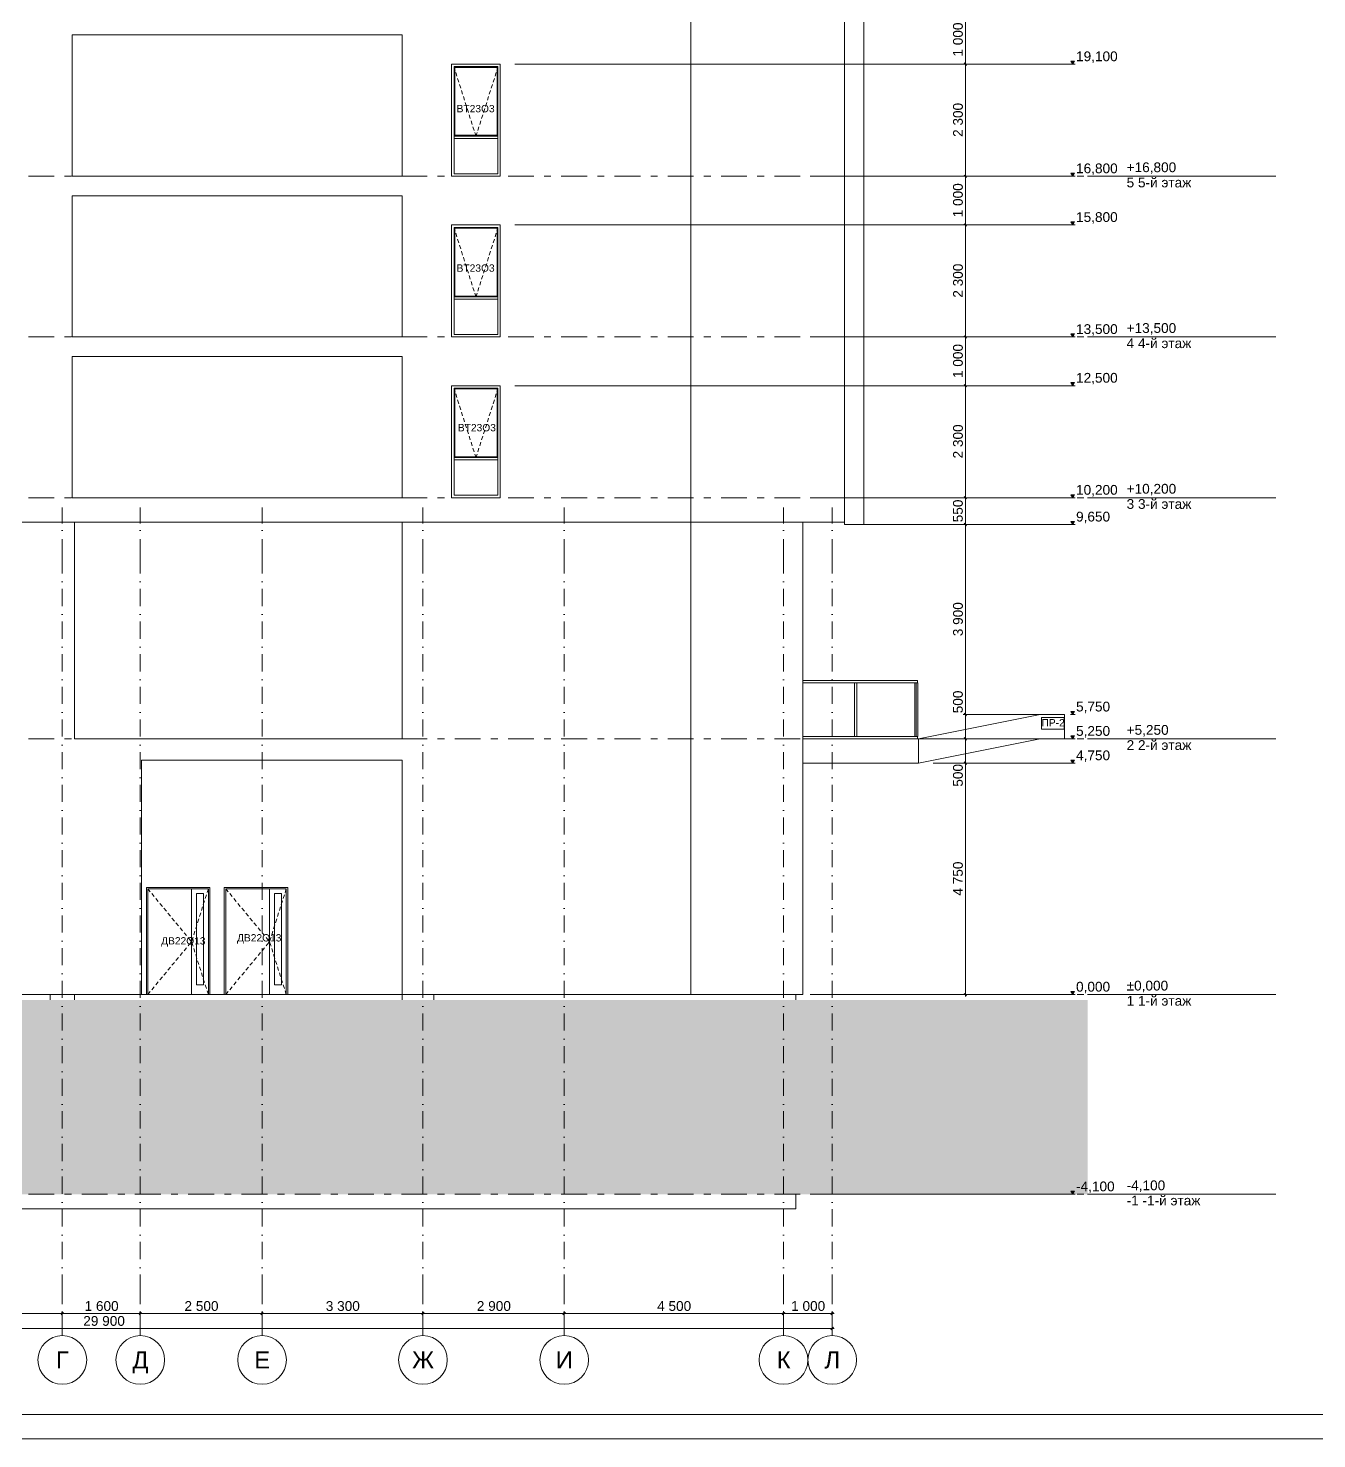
# Model space of a CAD drawing. Header units: millimetres. Extents: x 1499747 to 4230374, y -28481 to 441852.
# Drawn here: x 2890347 to 2916791, y -26902 to 2056 of the extents above; entities that cross this region are included whole.
import ezdxf
from ezdxf.xclip import XClip

# ---------------------------------------------------------------- set-up
doc = ezdxf.new("R2010")
doc.units = ezdxf.units.MM
doc.header["$MEASUREMENT"] = 0
doc.header["$XCLIPFRAME"] = 0
doc.set_wipeout_variables(frame=1)
for name, pattern in [('Wipeout_Contour', [1000, 0, -1000]), ('Штрих-Штриховая', [1093.611073, 529.166651, -211.666656, 141.111112, -211.666656]), ('Штрихпунктирная', [670.277762, 352.777767, -176.388884, 0, -141.111112])]:
    doc.linetypes.add(name, pattern=pattern)
for name, color, linetype, lineweight in [('4  Фасад_28_0_Ном._пера__1_Ном._пера__7', 7, 'Continuous', 18), ('4  Фасад_28_0_Ном._пера__20_Ном._пера__1', 1, 'Continuous', 18), ('4  Фасад_28_0_Ном._пера__7_Ном._пера__7', 7, 'Continuous', 18), ('4  Фасад_28_2D - Общий_Ном._пера__1_Ном._пера__7', 7, 'Continuous', 18), ('4  Фасад_28_2D - Общий_Ном._пера__20_Ном._пера__1', 1, 'Continuous', 18), ('4  Фасад_28_Витраж где быссейн_Ном._пера__1_Ном._пера__7', 7, 'Continuous', 18), ('4  Фасад_28_Витражные окна_Ном._пера__1_Ном._пера__7', 7, 'Continuous', 18), ('4  Фасад_28_Витражные окна_Ном._пера__20_Ном._пера__1', 1, 'Continuous', 18), ('4  Фасад_28_Витражные окна_Ном._пера__92_Ном._пера__233', 233, 'Continuous', 18), ('4  Фасад_28_Выступы_Ном._пера__1_Ном._пера__7', 7, 'Continuous', 18), ('4  Фасад_28_Двери Archicad_Ном._пера__1_Ном._пера__7', 7, 'Continuous', 18), ('4  Фасад_28_Двери Archicad_Ном._пера__3_Ном._пера__30', 30, 'Continuous', 18), ('4  Фасад_28_Карниз над входом_Ном._пера__1_Ном._пера__7', 7, 'Continuous', 18), ('4  Фасад_28_Конструктив - Колонны_Ном._пера__8_Ном._пера__12', 12, 'Continuous', 18), ('4  Фасад_28_Конструктив - Перекрытия_Ном._пера__1_Ном._пера__7', 7, 'Continuous', 18), ('4  Фасад_28_Конструктив - Перекрытия_Ном._пера__89_Ном._пера__111', 111, 'Continuous', 18), ('4  Фасад_28_Конструктив - Стены Ненесущие Газоблок_Ном._пера__87_Ном._пера__251', 250, 'Continuous', 18), ('4  Фасад_28_Местность - Рельеф_Ном._пера__7', 7, 'Continuous', 18), ('4  Фасад_28_Отделка керамика_Ном._пера__19_Ном._пера__255', 255, 'Continuous', 18), ('4  Фасад_28_Отделка керамика_Ном._пера__1_Ном._пера__7', 7, 'Continuous', 18), ('4  Фасад_28_Отделка керамика_Ном._пера__62_Ном._пера__253', 252, 'Continuous', 18), ('4  Фасад_28_Размер - Общий_Ном._пера__1_Ном._пера__7', 7, 'Continuous', 18), ('4  Фасад_28_Сетка кладки_Ном._пера__20_Ном._пера__1', 1, 'Continuous', 18), ('4  Фасад_28_Элемент Модели - Оси_Ном._пера__2_Ном._пера__8', 8, 'Continuous', 18)]:
    doc.layers.add(name, color=color, linetype=linetype, lineweight=lineweight)
doc.layers.add('4  Фасад_28_2D - Общий_Ном._пера__20', color=7, linetype='Continuous')
doc.layers.add('Чертеж и Рисунок', color=7, linetype='Continuous')
doc.styles.add('СГЕНЕРИР_СТИЛЬ_2', font='arial.ttf')

# ---------------------------------------------------------------- blocks, each defined once
blk = doc.blocks.new('Чертеж_8_28', base_point=(1788944, 9891))
at = {"layer": '4  Фасад_28_Местность - Рельеф_Ном._пера__7', "linetype": 'Continuous'}
blk.add_hatch(color=256, dxfattribs=at).paths.add_polyline_path([(1767744, 5791), (1805886, 5791), (1805886, 9783), (1767744, 9783)])
at = {"layer": '4  Фасад_28_Размер - Общий_Ном._пера__1_Ном._пера__7', "linetype": 'Continuous'}
for points in [[(1805580, 28991), (1805616, 29054), (1805544, 29054)], [(1805580, 26691), (1805616, 26754), (1805544, 26754)], [(1805580, 25691), (1805616, 25754), (1805544, 25754)], [(1805580, 23391), (1805616, 23454), (1805544, 23454)], [(1805580, 22391), (1805616, 22454), (1805544, 22454)], [(1805580, 20091), (1805616, 20154), (1805544, 20154)], [(1805580, 19541), (1805616, 19604), (1805544, 19604)], [(1805580, 15641), (1805616, 15704), (1805544, 15704)], [(1805580, 15141), (1805616, 15204), (1805544, 15204)], [(1805580, 14641), (1805616, 14704), (1805544, 14704)], [(1805580, 9891), (1805616, 9954), (1805544, 9954)], [(1805580, 5791), (1805616, 5854), (1805544, 5854)]]:
    blk.add_hatch(color=256, dxfattribs=at).paths.add_polyline_path(points)
at = {"layer": '4  Фасад_28_0_Ном._пера__1_Ном._пера__7', "linetype": 'Continuous'}
for p, q in [((1805886, 26691), (1805986, 26691)), ((1805986, 26691), (1806086, 26691)), ((1806286, 26691), (1806086, 26691)), ((1806286, 26691), (1806686, 26691)), ((1809748, 26691), (1806686, 26691)), ((1805886, 23391), (1805986, 23391)), ((1805986, 23391), (1806086, 23391)), ((1806286, 23391), (1806086, 23391)), ((1806286, 23391), (1806686, 23391)), ((1809748, 23391), (1806686, 23391)), ((1805886, 20091), (1805986, 20091)), ((1805986, 20091), (1806086, 20091)), ((1806286, 20091), (1806086, 20091)), ((1806286, 20091), (1806686, 20091)), ((1809748, 20091), (1806686, 20091)), ((1805886, 15141), (1805986, 15141)), ((1805986, 15141), (1806086, 15141)), ((1806286, 15141), (1806086, 15141)), ((1806286, 15141), (1806686, 15141)), ((1809748, 15141), (1806686, 15141)), ((1805886, 9891), (1805986, 9891)), ((1805986, 9891), (1806086, 9891)), ((1806286, 9891), (1806086, 9891)), ((1806286, 9891), (1806686, 9891)), ((1809748, 9891), (1806686, 9891)), ((1805886, 5791), (1805986, 5791)), ((1805986, 5791), (1806086, 5791)), ((1806286, 5791), (1806086, 5791)), ((1806286, 5791), (1806686, 5791)), ((1809748, 5791), (1806686, 5791))]:
    blk.add_line(p, q, dxfattribs=at)
at = {"layer": '4  Фасад_28_0_Ном._пера__20_Ном._пера__1', "linetype": 'Штрих-Штриховая'}
for p, q in [((1767744, 26691), (1805886, 26691)), ((1767744, 23391), (1805886, 23391)), ((1767744, 20091), (1805886, 20091)), ((1767744, 15141), (1805886, 15141)), ((1767744, 9891), (1805886, 9891)), ((1767744, 5791), (1805886, 5791))]:
    blk.add_line(p, q, dxfattribs=at)
at = {"layer": '4  Фасад_28_0_Ном._пера__7_Ном._пера__7', "linetype": 'Continuous', "flags": 128}
for points in [[(1762000, 58942), (1762000, 1272), (1843500, 1272), (1843500, 58942)], [(1760000, 772), (1844000, 772)]]:
    blk.add_lwpolyline(points, dxfattribs=at)
at = {"layer": '4  Фасад_28_Витраж где быссейн_Ном._пера__1_Ном._пера__7', "linetype": 'Continuous'}
for p, q in [((1801126, 16341), (1800044, 16341)), ((1801101, 16291), (1800044, 16291)), ((1801126, 16291), (1801101, 16291)), ((1801101, 15191), (1801101, 16291)), ((1802394, 16341), (1801126, 16341)), ((1801151, 16291), (1801126, 16291)), ((1802358, 16291), (1801151, 16291)), ((1801151, 15191), (1801151, 16291)), ((1802338, 16291), (1802338, 15191)), ((1802338, 16291), (1802338, 15191)), ((1802366, 16291), (1802358, 16291)), ((1802373, 16291), (1802366, 16291)), ((1802366, 15191), (1802366, 16291)), ((1802394, 16291), (1802373, 16291)), ((1802394, 16291), (1802394, 16341)), ((1802401, 16291), (1802394, 16291)), ((1802401, 15191), (1802401, 16291)), ((1801101, 15191), (1800044, 15191)), ((1801126, 15191), (1801101, 15191)), ((1801151, 15191), (1801126, 15191)), ((1802358, 15191), (1801151, 15191)), ((1802358, 15191), (1802366, 15191)), ((1802366, 15191), (1802373, 15191)), ((1802394, 15191), (1802373, 15191)), ((1802394, 15191), (1802394, 15141)), ((1802394, 15191), (1802401, 15191))]:
    blk.add_line(p, q, dxfattribs=at)
at = {"layer": '4  Фасад_28_Витражные окна_Ном._пера__1_Ном._пера__7', "linetype": 'Continuous'}
for p, q in [((1792833, 28991), (1793333, 28991)), ((1793333, 28991), (1793833, 28991)), ((1793833, 27691), (1793833, 28991)), ((1792883, 28941), (1793333, 28941)), ((1792883, 27691), (1792883, 28941)), ((1793768, 28926), (1792898, 28926)), ((1792898, 28926), (1792898, 27531)), ((1793333, 28941), (1793783, 28941)), ((1793768, 27531), (1793768, 28926)), ((1793783, 27691), (1793783, 28941)), ((1792883, 27491), (1792883, 27691)), ((1793333, 27516), (1792883, 27516)), ((1792898, 27531), (1793768, 27531)), ((1793783, 27516), (1793333, 27516)), ((1793783, 27491), (1793783, 27691)), ((1793833, 27491), (1793833, 27691)), ((1792883, 26741), (1792883, 27491)), ((1793333, 27466), (1792883, 27466)), ((1793783, 27466), (1793333, 27466)), ((1793783, 26741), (1793783, 27491)), ((1793833, 26691), (1793833, 27491)), ((1793333, 26741), (1792883, 26741)), ((1793783, 26741), (1793333, 26741)), ((1792833, 25691), (1793333, 25691)), ((1792883, 25641), (1793333, 25641)), ((1792883, 24391), (1792883, 25641)), ((1793768, 25626), (1792898, 25626)), ((1792898, 25626), (1792898, 24231)), ((1793333, 25691), (1793833, 25691)), ((1793333, 25641), (1793783, 25641)), ((1793768, 24231), (1793768, 25626)), ((1793783, 24391), (1793783, 25641)), ((1793833, 24391), (1793833, 25691)), ((1792883, 24191), (1792883, 24391)), ((1793783, 24191), (1793783, 24391)), ((1793833, 24191), (1793833, 24391)), ((1793333, 24216), (1792883, 24216)), ((1792883, 23441), (1792883, 24191)), ((1793333, 24166), (1792883, 24166)), ((1792898, 24231), (1793768, 24231)), ((1793783, 24216), (1793333, 24216)), ((1793783, 24166), (1793333, 24166)), ((1793783, 23441), (1793783, 24191)), ((1793833, 23391), (1793833, 24191)), ((1793333, 23441), (1792883, 23441)), ((1793783, 23441), (1793333, 23441)), ((1792833, 22391), (1793333, 22391)), ((1792883, 22341), (1793333, 22341)), ((1792883, 21091), (1792883, 22341)), ((1793768, 22326), (1792898, 22326)), ((1792898, 22326), (1792898, 20931)), ((1793333, 22391), (1793833, 22391)), ((1793333, 22341), (1793783, 22341)), ((1793768, 20931), (1793768, 22326)), ((1793783, 21091), (1793783, 22341)), ((1793833, 21091), (1793833, 22391)), ((1792883, 20891), (1792883, 21091)), ((1793333, 20916), (1792883, 20916)), ((1792883, 20141), (1792883, 20891)), ((1793333, 20866), (1792883, 20866)), ((1792898, 20931), (1793768, 20931)), ((1793783, 20916), (1793333, 20916)), ((1793783, 20866), (1793333, 20866)), ((1793783, 20891), (1793783, 21091)), ((1793783, 20141), (1793783, 20891)), ((1793833, 20891), (1793833, 21091)), ((1793833, 20091), (1793833, 20891)), ((1793333, 20141), (1792883, 20141)), ((1793783, 20141), (1793333, 20141))]:
    blk.add_line(p, q, dxfattribs=at)
at = {"layer": '4  Фасад_28_Витражные окна_Ном._пера__92_Ном._пера__233', "linetype": 'Continuous'}
for p, q in [((1792883, 28931), (1792898, 28883)), ((1792898, 28883), (1792903, 28870)), ((1792918, 28822), (1792942, 28746)), ((1792957, 28698), (1792981, 28622)), ((1793710, 28698), (1793686, 28622)), ((1793749, 28822), (1793725, 28746)), ((1793768, 28883), (1793764, 28870)), ((1793783, 28931), (1793768, 28883)), ((1792996, 28575), (1793020, 28498)), ((1793036, 28451), (1793060, 28374)), ((1793631, 28451), (1793607, 28374)), ((1793670, 28575), (1793646, 28498)), ((1793075, 28327), (1793099, 28250)), ((1793114, 28203), (1793138, 28126)), ((1793553, 28203), (1793528, 28126)), ((1793592, 28327), (1793568, 28250)), ((1793153, 28079), (1793178, 28003)), ((1793193, 27955), (1793217, 27879)), ((1793232, 27831), (1793256, 27755)), ((1793435, 27831), (1793411, 27755)), ((1793474, 27955), (1793450, 27879)), ((1793513, 28079), (1793489, 28003)), ((1793271, 27707), (1793295, 27631)), ((1793309, 27588), (1793327, 27531)), ((1793327, 27531), (1793332, 27516)), ((1793340, 27531), (1793335, 27516)), ((1793358, 27588), (1793340, 27531)), ((1793395, 27707), (1793371, 27631)), ((1792883, 25631), (1792898, 25583)), ((1792898, 25583), (1792903, 25570)), ((1792918, 25522), (1792942, 25446)), ((1793749, 25522), (1793725, 25446)), ((1793768, 25583), (1793764, 25570)), ((1793783, 25631), (1793768, 25583)), ((1792957, 25398), (1792981, 25322)), ((1792996, 25275), (1793020, 25198)), ((1793670, 25275), (1793646, 25198)), ((1793710, 25398), (1793686, 25322)), ((1793036, 25151), (1793060, 25074)), ((1793075, 25027), (1793099, 24950)), ((1793592, 25027), (1793568, 24950)), ((1793631, 25151), (1793607, 25074)), ((1793114, 24903), (1793138, 24826)), ((1793153, 24779), (1793178, 24703)), ((1793193, 24655), (1793217, 24579)), ((1793474, 24655), (1793450, 24579)), ((1793513, 24779), (1793489, 24703)), ((1793553, 24903), (1793528, 24826)), ((1793232, 24531), (1793256, 24455)), ((1793271, 24407), (1793295, 24331)), ((1793395, 24407), (1793371, 24331)), ((1793435, 24531), (1793411, 24455)), ((1793309, 24288), (1793327, 24231)), ((1793327, 24231), (1793332, 24216)), ((1793340, 24231), (1793335, 24216)), ((1793358, 24288), (1793340, 24231)), ((1792883, 22331), (1792898, 22283)), ((1793783, 22331), (1793768, 22283)), ((1792898, 22283), (1792903, 22270)), ((1792918, 22222), (1792942, 22146)), ((1792957, 22098), (1792981, 22022)), ((1793710, 22098), (1793686, 22022)), ((1793749, 22222), (1793725, 22146)), ((1793768, 22283), (1793764, 22270)), ((1792996, 21975), (1793020, 21898)), ((1793036, 21851), (1793060, 21774)), ((1793075, 21727), (1793099, 21650)), ((1793592, 21727), (1793568, 21650)), ((1793631, 21851), (1793607, 21774)), ((1793670, 21975), (1793646, 21898)), ((1793114, 21603), (1793138, 21526)), ((1793153, 21479), (1793178, 21403)), ((1793513, 21479), (1793489, 21403)), ((1793553, 21603), (1793528, 21526)), ((1793193, 21355), (1793217, 21279)), ((1793232, 21231), (1793256, 21155)), ((1793435, 21231), (1793411, 21155)), ((1793474, 21355), (1793450, 21279)), ((1793271, 21107), (1793295, 21031)), ((1793309, 20988), (1793327, 20931)), ((1793327, 20931), (1793332, 20916)), ((1793340, 20931), (1793335, 20916)), ((1793358, 20988), (1793340, 20931)), ((1793395, 21107), (1793371, 21031))]:
    blk.add_line(p, q, dxfattribs=at)
at = {"layer": '4  Фасад_28_Выступы_Ном._пера__1_Ном._пера__7', "linetype": 'Continuous'}
for p, q in [((1800894, 19591), (1800894, 46491)), ((1801294, 19541), (1801294, 46491)), ((1800894, 19541), (1800894, 19591)), ((1800894, 19541), (1801294, 19541))]:
    blk.add_line(p, q, dxfattribs=at)
at = {"layer": '4  Фасад_28_Двери Archicad_Ном._пера__1_Ном._пера__7', "linetype": 'Continuous'}
for p, q in [((1787497, 12063), (1786597, 12063)), ((1786597, 12063), (1786597, 9891)), ((1787497, 9891), (1787497, 12063)), ((1787497, 12063), (1787841, 12063)), ((1787597, 11963), (1787597, 10091)), ((1787741, 11963), (1787597, 11963)), ((1787741, 10091), (1787741, 11963)), ((1787841, 12063), (1787841, 11963)), ((1787841, 11963), (1787841, 10091)), ((1789097, 12063), (1788197, 12063)), ((1788197, 12063), (1788197, 9891)), ((1789097, 9891), (1789097, 12063)), ((1789097, 12063), (1789441, 12063)), ((1789197, 11963), (1789197, 10091)), ((1789341, 11963), (1789197, 11963)), ((1789341, 10091), (1789341, 11963)), ((1789441, 12063), (1789441, 11963)), ((1789441, 11963), (1789441, 10091)), ((1787597, 10091), (1787741, 10091)), ((1787841, 10091), (1787841, 9891)), ((1789197, 10091), (1789341, 10091)), ((1789441, 10091), (1789441, 9891))]:
    blk.add_line(p, q, dxfattribs=at)
at = {"layer": '4  Фасад_28_Двери Archicad_Ном._пера__3_Ном._пера__30', "linetype": 'Continuous'}
for p, q in [((1786597, 12063), (1786648, 12002)), ((1786680, 11963), (1786731, 11902)), ((1787801, 11939), (1787777, 11863)), ((1787841, 12063), (1787817, 11987)), ((1788197, 12063), (1788248, 12002)), ((1788280, 11963), (1788331, 11902)), ((1789401, 11939), (1789377, 11863)), ((1789441, 12063), (1789417, 11987)), ((1786763, 11863), (1786814, 11801)), ((1786846, 11763), (1786897, 11701)), ((1786929, 11663), (1786980, 11601)), ((1787723, 11691), (1787699, 11615)), ((1787762, 11815), (1787738, 11739)), ((1788363, 11863), (1788414, 11801)), ((1788446, 11763), (1788497, 11701)), ((1788529, 11663), (1788580, 11601)), ((1789323, 11691), (1789299, 11615)), ((1789362, 11815), (1789338, 11739)), ((1787012, 11563), (1787063, 11501)), ((1787094, 11463), (1787146, 11401)), ((1787177, 11363), (1787228, 11301)), ((1787605, 11320), (1787581, 11243)), ((1787644, 11444), (1787620, 11367)), ((1787684, 11568), (1787660, 11491)), ((1788612, 11563), (1788663, 11501)), ((1788694, 11463), (1788746, 11401)), ((1788777, 11363), (1788828, 11301)), ((1789205, 11320), (1789181, 11243)), ((1789244, 11444), (1789220, 11367)), ((1789284, 11568), (1789260, 11491)), ((1787260, 11263), (1787311, 11201)), ((1787343, 11162), (1787394, 11101)), ((1787426, 11062), (1787446, 11039)), ((1787446, 11039), (1787497, 10977)), ((1787521, 11054), (1787497, 10977)), ((1787527, 11072), (1787521, 11054)), ((1787566, 11196), (1787542, 11119)), ((1788860, 11263), (1788911, 11201)), ((1788943, 11162), (1788994, 11101)), ((1789026, 11062), (1789046, 11039)), ((1789046, 11039), (1789097, 10977)), ((1789121, 11054), (1789097, 10977)), ((1789127, 11072), (1789121, 11054)), ((1789166, 11196), (1789142, 11119)), ((1787260, 10692), (1787311, 10754)), ((1787343, 10792), (1787394, 10854)), ((1787426, 10892), (1787446, 10916)), ((1787446, 10916), (1787497, 10977)), ((1787521, 10901), (1787497, 10977)), ((1787527, 10883), (1787521, 10901)), ((1787566, 10759), (1787542, 10835)), ((1788860, 10692), (1788911, 10754)), ((1788943, 10792), (1788994, 10854)), ((1789026, 10892), (1789046, 10916)), ((1789046, 10916), (1789097, 10977)), ((1789121, 10901), (1789097, 10977)), ((1789127, 10883), (1789121, 10901)), ((1789166, 10759), (1789142, 10835)), ((1787012, 10392), (1787063, 10453)), ((1787094, 10492), (1787146, 10553)), ((1787177, 10592), (1787228, 10654)), ((1787605, 10635), (1787581, 10711)), ((1787644, 10511), (1787620, 10587)), ((1787684, 10387), (1787660, 10463)), ((1788612, 10392), (1788663, 10453)), ((1788694, 10492), (1788746, 10553)), ((1788777, 10592), (1788828, 10654)), ((1789205, 10635), (1789181, 10711)), ((1789244, 10511), (1789220, 10587)), ((1789284, 10387), (1789260, 10463)), ((1786763, 10091), (1786814, 10153)), ((1786846, 10192), (1786897, 10253)), ((1786929, 10292), (1786980, 10353)), ((1787723, 10263), (1787699, 10339)), ((1787762, 10139), (1787738, 10215)), ((1788363, 10091), (1788414, 10153)), ((1788446, 10192), (1788497, 10253)), ((1788529, 10292), (1788580, 10353)), ((1789323, 10263), (1789299, 10339)), ((1789362, 10139), (1789338, 10215)), ((1786597, 9891), (1786648, 9953)), ((1786680, 9991), (1786731, 10053)), ((1787801, 10015), (1787777, 10091)), ((1787841, 9891), (1787817, 9968)), ((1788197, 9891), (1788248, 9953)), ((1788280, 9991), (1788331, 10053)), ((1789401, 10015), (1789377, 10091)), ((1789441, 9891), (1789417, 9968))]:
    blk.add_line(p, q, dxfattribs=at)
at = {"layer": '4  Фасад_28_Карниз над входом_Ном._пера__1_Ном._пера__7', "linetype": 'Continuous'}
for p, q in [((1802414, 15141), (1804914, 15641)), ((1804914, 15641), (1805414, 15641)), ((1805414, 15641), (1805414, 15141)), ((1804914, 15141), (1802414, 14641)), ((1805414, 15141), (1804914, 15141))]:
    blk.add_line(p, q, dxfattribs=at)
at = {"layer": '4  Фасад_28_Конструктив - Колонны_Ном._пера__8_Ном._пера__12', "linetype": 'Continuous'}
for p, q in [((1784594, 9783), (1784594, 9891)), ((1785094, 9783), (1785094, 9891)), ((1791819, 9783), (1791819, 9891)), ((1792469, 9783), (1792469, 9891)), ((1799894, 9783), (1799894, 9891))]:
    blk.add_line(p, q, dxfattribs=at)
at = {"layer": '4  Фасад_28_Конструктив - Перекрытия_Ном._пера__1_Ном._пера__7', "linetype": 'Continuous'}
blk.add_line((1786469, 9891), (1791819, 9891), dxfattribs=at)
at = {"layer": '4  Фасад_28_Конструктив - Перекрытия_Ном._пера__89_Ном._пера__111', "linetype": 'Continuous'}
for p, q in [((1799894, 5491), (1799894, 5791)), ((1770544, 5491), (1799894, 5491))]:
    blk.add_line(p, q, dxfattribs=at)
at = {"layer": '4  Фасад_28_Конструктив - Стены Ненесущие Газоблок_Ном._пера__87_Ном._пера__251', "linetype": 'Continuous'}
for p, q in [((1791819, 26691), (1791819, 29591)), ((1791819, 23391), (1791819, 26291)), ((1791819, 20091), (1791819, 22991))]:
    blk.add_line(p, q, dxfattribs=at)
at = {"layer": '4  Фасад_28_Отделка керамика_Ном._пера__19_Ном._пера__255', "linetype": 'Continuous'}
for p, q in [((1800044, 15141), (1802414, 15141)), ((1802414, 15141), (1802414, 14641)), ((1802414, 14641), (1800044, 14641))]:
    blk.add_line(p, q, dxfattribs=at)
at = {"layer": '4  Фасад_28_Отделка керамика_Ном._пера__1_Ном._пера__7', "linetype": 'Continuous'}
for p, q in [((1800894, 19591), (1800894, 46491)), ((1785044, 29591), (1791819, 29591)), ((1785044, 26691), (1785044, 29591)), ((1791819, 29591), (1791819, 26691)), ((1792833, 26691), (1792833, 28991)), ((1792833, 28991), (1793833, 28991)), ((1793833, 28991), (1793833, 26691)), ((1791819, 26691), (1785044, 26691)), ((1793833, 26691), (1792833, 26691)), ((1785044, 26291), (1791819, 26291)), ((1785044, 23391), (1785044, 26291)), ((1791819, 26291), (1791819, 23391)), ((1792833, 23391), (1792833, 25691)), ((1792833, 25691), (1793833, 25691)), ((1793833, 25691), (1793833, 23391)), ((1791819, 23391), (1785044, 23391)), ((1793833, 23391), (1792833, 23391)), ((1785044, 20091), (1785044, 22991)), ((1785044, 22991), (1791819, 22991)), ((1791819, 22991), (1791819, 20091)), ((1792833, 20091), (1792833, 22391)), ((1792833, 22391), (1793833, 22391)), ((1793833, 22391), (1793833, 20091)), ((1791819, 20091), (1785044, 20091)), ((1793833, 20091), (1792833, 20091)), ((1785094, 19591), (1770394, 19591)), ((1770394, 19591), (1800894, 19591)), ((1785094, 15141), (1785094, 19591)), ((1800044, 19591), (1791819, 19591)), ((1791819, 19591), (1791819, 15141)), ((1800044, 9891), (1800044, 19591)), ((1791819, 15141), (1785094, 15141)), ((1786469, 9891), (1786469, 14701)), ((1786469, 14701), (1791819, 14701)), ((1791819, 14701), (1791819, 9891)), ((1783944, 9891), (1786469, 9891)), ((1791819, 9891), (1800044, 9891))]:
    blk.add_line(p, q, dxfattribs=at)
at = {"layer": '4  Фасад_28_Отделка керамика_Ном._пера__62_Ном._пера__253', "linetype": 'Continuous'}
for p, q in [((1786569, 12091), (1787869, 12091)), ((1786569, 9891), (1786569, 12091)), ((1787869, 12091), (1787869, 9891)), ((1788169, 9891), (1788169, 12091)), ((1788169, 12091), (1789469, 12091)), ((1789469, 12091), (1789469, 9891))]:
    blk.add_line(p, q, dxfattribs=at)
at = {"layer": '4  Фасад_28_Размер - Общий_Ном._пера__1_Ном._пера__7', "linetype": 'Continuous'}
for p, q in [((1803378, 28991), (1803378, 29991)), ((1803425, 28991), (1794133, 28991)), ((1803425, 28991), (1794133, 28991)), ((1805580, 28991), (1794133, 28991)), ((1803353, 29016), (1803403, 28966)), ((1803353, 29016), (1803403, 28966)), ((1803378, 26691), (1803378, 28991)), ((1805580, 28991), (1805544, 29054)), ((1805544, 29054), (1805616, 29054)), ((1805616, 29054), (1805580, 28991)), ((1805580, 28991), (1805627, 28991)), ((1803425, 26691), (1800194, 26691)), ((1803425, 26691), (1800194, 26691)), ((1805580, 26691), (1800194, 26691)), ((1803353, 26716), (1803403, 26666)), ((1803353, 26716), (1803403, 26666)), ((1803378, 25691), (1803378, 26691)), ((1805580, 26691), (1805544, 26754)), ((1805544, 26754), (1805616, 26754)), ((1805616, 26754), (1805580, 26691)), ((1805580, 26691), (1805627, 26691)), ((1803425, 25691), (1794133, 25691)), ((1803425, 25691), (1794133, 25691)), ((1805580, 25691), (1794133, 25691)), ((1803353, 25716), (1803403, 25666)), ((1803353, 25716), (1803403, 25666)), ((1803378, 23391), (1803378, 25691)), ((1805580, 25691), (1805544, 25754)), ((1805544, 25754), (1805616, 25754)), ((1805616, 25754), (1805580, 25691)), ((1805580, 25691), (1805627, 25691)), ((1803425, 23391), (1800194, 23391)), ((1803425, 23391), (1800194, 23391)), ((1805580, 23391), (1800194, 23391)), ((1803353, 23416), (1803403, 23366)), ((1803353, 23416), (1803403, 23366)), ((1803378, 22391), (1803378, 23391)), ((1805580, 23391), (1805544, 23454)), ((1805544, 23454), (1805616, 23454)), ((1805616, 23454), (1805580, 23391)), ((1805580, 23391), (1805627, 23391)), ((1803425, 22391), (1794133, 22391)), ((1803425, 22391), (1794133, 22391)), ((1805580, 22391), (1794133, 22391)), ((1803353, 22416), (1803403, 22366)), ((1803353, 22416), (1803403, 22366)), ((1803378, 20091), (1803378, 22391)), ((1805580, 22391), (1805544, 22454)), ((1805544, 22454), (1805616, 22454)), ((1805616, 22454), (1805580, 22391)), ((1805580, 22391), (1805627, 22391)), ((1803425, 20091), (1800194, 20091)), ((1803425, 20091), (1800194, 20091)), ((1805580, 20091), (1800194, 20091)), ((1803353, 20116), (1803403, 20066)), ((1803353, 20116), (1803403, 20066)), ((1803378, 19541), (1803378, 20091)), ((1805580, 20091), (1805544, 20154)), ((1805544, 20154), (1805616, 20154)), ((1805616, 20154), (1805580, 20091)), ((1805580, 20091), (1805627, 20091)), ((1803425, 19541), (1801194, 19541)), ((1803425, 19541), (1801194, 19541)), ((1805580, 19541), (1801194, 19541)), ((1803353, 19566), (1803403, 19516)), ((1803353, 19566), (1803403, 19516)), ((1803378, 15641), (1803378, 19541)), ((1805580, 19541), (1805544, 19604)), ((1805544, 19604), (1805616, 19604)), ((1805616, 19604), (1805580, 19541)), ((1805580, 19541), (1805627, 19541)), ((1805114, 15641), (1803331, 15641)), ((1805114, 15641), (1803331, 15641)), ((1803353, 15666), (1803403, 15616)), ((1803353, 15666), (1803403, 15616)), ((1803378, 15141), (1803378, 15641)), ((1805580, 15641), (1805533, 15641)), ((1805580, 15641), (1805544, 15704)), ((1805544, 15704), (1805616, 15704)), ((1805616, 15704), (1805580, 15641)), ((1805580, 15641), (1805627, 15641)), ((1803425, 15141), (1800194, 15141)), ((1803425, 15141), (1800194, 15141)), ((1805580, 15141), (1800194, 15141)), ((1803353, 15166), (1803403, 15116)), ((1803353, 15166), (1803403, 15116)), ((1803378, 14641), (1803378, 15141)), ((1805580, 15141), (1805544, 15204)), ((1805544, 15204), (1805616, 15204)), ((1805616, 15204), (1805580, 15141)), ((1805580, 15141), (1805627, 15141)), ((1803425, 14641), (1802714, 14641)), ((1803425, 14641), (1802714, 14641)), ((1805580, 14641), (1802714, 14641)), ((1803353, 14666), (1803403, 14616)), ((1803353, 14666), (1803403, 14616)), ((1803378, 9891), (1803378, 14641)), ((1805580, 14641), (1805544, 14704)), ((1805544, 14704), (1805616, 14704)), ((1805616, 14704), (1805580, 14641)), ((1805580, 14641), (1805627, 14641)), ((1803425, 9891), (1800194, 9891)), ((1805580, 9891), (1800194, 9891)), ((1803353, 9916), (1803403, 9866)), ((1803378, 9854), (1803378, 9891)), ((1805580, 9891), (1805544, 9954)), ((1805544, 9954), (1805616, 9954)), ((1805616, 9954), (1805580, 9891)), ((1805580, 9891), (1805627, 9891)), ((1805580, 5791), (1805544, 5854)), ((1805544, 5854), (1805616, 5854)), ((1805616, 5854), (1805580, 5791)), ((1805580, 5791), (1800194, 5791)), ((1805580, 5791), (1805627, 5791)), ((1780144, 3343), (1784844, 3343)), ((1784869, 3368), (1784819, 3318)), ((1784869, 3368), (1784819, 3318)), ((1784844, 3191), (1784844, 3390)), ((1784844, 3343), (1786444, 3343)), ((1784844, 3343), (1786444, 3343)), ((1786469, 3368), (1786419, 3318)), ((1786469, 3368), (1786419, 3318)), ((1786444, 3191), (1786444, 3390)), ((1786444, 3343), (1788944, 3343)), ((1786444, 3343), (1788944, 3343)), ((1786444, 3343), (1788944, 3343)), ((1788969, 3368), (1788919, 3318)), ((1788969, 3368), (1788919, 3318)), ((1788944, 3191), (1788944, 3390)), ((1788944, 3343), (1792244, 3343)), ((1792269, 3368), (1792219, 3318)), ((1792269, 3368), (1792219, 3318)), ((1792244, 3191), (1792244, 3390)), ((1792244, 3191), (1792244, 3390)), ((1792244, 3343), (1795144, 3343)), ((1795169, 3368), (1795119, 3318)), ((1795169, 3368), (1795119, 3318)), ((1795144, 3191), (1795144, 3390)), ((1795144, 3191), (1795144, 3390)), ((1795144, 3343), (1799644, 3343)), ((1799669, 3368), (1799619, 3318)), ((1799669, 3368), (1799619, 3318)), ((1799644, 3191), (1799644, 3390)), ((1799644, 3191), (1799644, 3390)), ((1799644, 3343), (1800644, 3343)), ((1800619, 3318), (1800669, 3368)), ((1800644, 3191), (1800644, 3390)), ((1800644, 3343), (1800681, 3343)), ((1770744, 3037), (1800644, 3037)), ((1800619, 3012), (1800669, 3062)), ((1800644, 2990), (1800644, 3084)), ((1800644, 3037), (1800681, 3037))]:
    blk.add_line(p, q, dxfattribs=at)
at = {"layer": '4  Фасад_28_Сетка кладки_Ном._пера__20_Ном._пера__1', "linetype": 'Continuous', "flags": 128}
blk.add_lwpolyline([(1797743, 9891), (1775693, 9891), (1775693, 56541), (1797743, 56541)], close=True, dxfattribs=at)
at = {"layer": '4  Фасад_28_Элемент Модели - Оси_Ном._пера__2_Ном._пера__8', "linetype": 'Штрихпунктирная'}
for p, q in [((1784844, 18891), (1784844, 19891)), ((1786444, 18891), (1786444, 19891)), ((1788944, 18891), (1788944, 19891)), ((1792244, 18891), (1792244, 19891)), ((1795144, 18891), (1795144, 19891)), ((1799644, 18891), (1799644, 19891)), ((1800644, 18891), (1800644, 19891)), ((1784844, 18891), (1784844, 3891)), ((1786444, 18891), (1786444, 3891)), ((1788944, 18891), (1788944, 3891)), ((1792244, 18891), (1792244, 3891)), ((1795144, 18891), (1795144, 3891)), ((1799644, 18891), (1799644, 3891)), ((1800644, 18891), (1800644, 3891)), ((1784844, 3891), (1784844, 2891)), ((1786444, 3891), (1786444, 2891)), ((1788944, 3891), (1788944, 2891)), ((1792244, 3891), (1792244, 2891)), ((1795144, 3891), (1795144, 2891)), ((1799644, 3891), (1799644, 2891)), ((1800644, 3891), (1800644, 2891))]:
    blk.add_line(p, q, dxfattribs=at)
at = {"layer": '4  Фасад_28_Элемент Модели - Оси_Ном._пера__2_Ном._пера__8', "linetype": 'Continuous'}
for p, q in [((1784844, 3891), (1784844, 3891)), ((1784844, 3891), (1784844, 3891)), ((1786444, 3891), (1786444, 3891)), ((1786444, 3891), (1786444, 3891)), ((1788944, 3891), (1788944, 3891)), ((1788944, 3891), (1788944, 3891)), ((1792244, 3891), (1792244, 3891)), ((1792244, 3891), (1792244, 3891)), ((1795144, 3891), (1795144, 3891)), ((1795144, 3891), (1795144, 3891)), ((1799644, 3891), (1799644, 3891)), ((1799644, 3891), (1799644, 3891)), ((1800644, 3891), (1800644, 3891)), ((1800644, 3891), (1800644, 3891))]:
    blk.add_line(p, q, dxfattribs=at)
for centre in [(1784844, 2391), (1786444, 2391), (1788944, 2391), (1792244, 2391), (1795144, 2391), (1799644, 2391), (1800644, 2391)]:
    blk.add_circle(centre, 500, dxfattribs=at)
at = {"layer": '4  Фасад_28_0_Ном._пера__1_Ном._пера__7', "linetype": 'Continuous', "char_height": 200, "attachment_point": 1, "style": 'СГЕНЕРИР_СТИЛЬ_2'}
for s, insert, line_spacing_factor in [('\\A1;{\\pql;\\pt0;\\fArial|b0|i0|c204|p0;\\W1.000000;+16,800\\P\\pql;\\pt0;\\fArial|b0|i0|c204|p0;\\W1.000000;5 5-й этаж}', (1806686, 26975), 0.93734), ('\\A1;{\\pql;\\pt0;\\fArial|b0|i0|c204|p0;\\W1.000000;+13,500\\P\\pql;\\pt0;\\fArial|b0|i0|c204|p0;\\W1.000000;4 4-й этаж}', (1806686, 23675), 0.936542), ('\\A1;{\\pql;\\pt0;\\fArial|b0|i0|c204|p0;\\W1.000000;+10,200\\P\\pql;\\pt0;\\fArial|b0|i0|c204|p0;\\W1.000000;3 3-й этаж}', (1806686, 20375), 0.935851), ('\\A1;{\\pql;\\pt0;\\fArial|b0|i0|c204|p0;\\W1.000000;+5,250\\P\\pql;\\pt0;\\fArial|b0|i0|c204|p0;\\W1.000000;2 2-й этаж}', (1806686, 15425), 0.934265), ('\\A1;{\\pql;\\pt0;\\fArial|b0|i0|c204|p0;\\W1.000000;±0,000\\P\\pql;\\pt0;\\fArial|b0|i0|c204|p0;\\W1.000000;1 1-й этаж}', (1806686, 10175), 0.934265), ('\\A1;{\\pql;\\pt0;\\fArial|b0|i0|c204|p0;\\W1.000000;-4,100\\P\\pql;\\pt0;\\fArial|b0|i0|c204|p0;\\W1.000000;-1 -1-й этаж}', (1806686, 6075), 0.934265)]:
    blk.add_mtext(s, dxfattribs=dict(at, insert=insert, line_spacing_factor=line_spacing_factor))
at = {"layer": '4  Фасад_28_Витражные окна_Ном._пера__20_Ном._пера__1', "linetype": 'Continuous', "char_height": 150, "attachment_point": 4, "style": 'СГЕНЕРИР_СТИЛЬ_2'}
for s, insert in [('\\A1;{\\pql;\\fArial|b0|i0|c204|p0;\\W1.000000;ВТ23О3}', (1792936, 28078)), ('\\A1;{\\pql;\\fArial|b0|i0|c204|p0;\\W1.000000;ВТ23О3}', (1792936, 24805)), ('\\A1;{\\pql;\\fArial|b0|i0|c204|p0;\\W1.000000;ВТ23О3}', (1792962, 21529)), ('\\A1;{\\pql;\\fArial|b0|i0|c204|p0;\\W1.000000;ДВ22О13}', (1786872, 10973)), ('\\A1;{\\pql;\\fArial|b0|i0|c204|p0;\\W1.000000;ДВ22О13}', (1788430, 11035))]:
    blk.add_mtext(s, dxfattribs=dict(at, insert=insert))
at = {"layer": '4  Фасад_28_Размер - Общий_Ном._пера__1_Ном._пера__7', "linetype": 'Continuous', "char_height": 200, "attachment_point": 7, "rotation": 90, "style": 'СГЕНЕРИР_СТИЛЬ_2'}
for s, insert in [('\\A1;{\\pql;\\fArial|b0|i0|c204|p0;\\W1.000000;1\xa0000}', (1803326, 29148)), ('\\A1;{\\pql;\\fArial|b0|i0|c204|p0;\\W1.000000;2\xa0300}', (1803327, 27498)), ('\\A1;{\\pql;\\fArial|b0|i0|c204|p0;\\W1.000000;1\xa0000}', (1803326, 25848)), ('\\A1;{\\pql;\\fArial|b0|i0|c204|p0;\\W1.000000;2\xa0300}', (1803327, 24198)), ('\\A1;{\\pql;\\fArial|b0|i0|c204|p0;\\W1.000000;1\xa0000}', (1803326, 22548)), ('\\A1;{\\pql;\\fArial|b0|i0|c204|p0;\\W1.000000;2\xa0300}', (1803327, 20898)), ('\\A1;{\\pql;\\fArial|b0|i0|c204|p0;\\W1.000000;550}', (1803326, 19587)), ('\\A1;{\\pql;\\fArial|b0|i0|c204|p0;\\W1.000000;3\xa0900}', (1803327, 17248)), ('\\A1;{\\pql;\\fArial|b0|i0|c204|p0;\\W1.000000;500}', (1803326, 15666)), ('\\A1;{\\pql;\\fArial|b0|i0|c204|p0;\\W1.000000;500}', (1803326, 14159)), ('\\A1;{\\pql;\\fArial|b0|i0|c204|p0;\\W1.000000;4\xa0750}', (1803326, 11923))]:
    blk.add_mtext(s, dxfattribs=dict(at, insert=insert))
at = {"layer": '4  Фасад_28_Размер - Общий_Ном._пера__1_Ном._пера__7', "linetype": 'Continuous', "char_height": 200, "attachment_point": 7, "style": 'СГЕНЕРИР_СТИЛЬ_2'}
for s, insert in [('\\A1;{\\pql;\\fArial|b0|i0|c204|p0;\\W1.000000;19,100}', (1805648, 29016)), ('\\A1;{\\pql;\\fArial|b0|i0|c204|p0;\\W1.000000;16,800}', (1805648, 26716)), ('\\A1;{\\pql;\\fArial|b0|i0|c204|p0;\\W1.000000;15,800}', (1805648, 25716)), ('\\A1;{\\pql;\\fArial|b0|i0|c204|p0;\\W1.000000;13,500}', (1805648, 23416)), ('\\A1;{\\pql;\\fArial|b0|i0|c204|p0;\\W1.000000;12,500}', (1805648, 22416)), ('\\A1;{\\pql;\\fArial|b0|i0|c204|p0;\\W1.000000;10,200}', (1805648, 20116)), ('\\A1;{\\pql;\\fArial|b0|i0|c204|p0;\\W1.000000;9,650}', (1805648, 19566)), ('\\A1;{\\pql;\\fArial|b0|i0|c204|p0;\\W1.000000;5,750}', (1805648, 15666)), ('\\A1;{\\pql;\\fArial|b0|i0|c204|p0;\\W1.000000;5,250}', (1805648, 15166)), ('\\A1;{\\pql;\\fArial|b0|i0|c204|p0;\\W1.000000;4,750}', (1805648, 14666)), ('\\A1;{\\pql;\\fArial|b0|i0|c204|p0;\\W1.000000;0,000}', (1805648, 9916)), ('\\A1;{\\pql;\\fArial|b0|i0|c204|p0;\\W1.000000;-4,100}', (1805648, 5816)), ('\\A1;{\\pql;\\fArial|b0|i0|c204|p0;\\W1.000000;1\xa0600}', (1785301, 3395)), ('\\A1;{\\pql;\\fArial|b0|i0|c204|p0;\\W1.000000;2\xa0500}', (1787351, 3395)), ('\\A1;{\\pql;\\fArial|b0|i0|c204|p0;\\W1.000000;3\xa0300}', (1790251, 3395)), ('\\A1;{\\pql;\\fArial|b0|i0|c204|p0;\\W1.000000;2\xa0900}', (1793351, 3395)), ('\\A1;{\\pql;\\fArial|b0|i0|c204|p0;\\W1.000000;4\xa0500}', (1797051, 3395)), ('\\A1;{\\pql;\\fArial|b0|i0|c204|p0;\\W1.000000;1\xa0000}', (1799801, 3395)), ('\\A1;{\\pql;\\fArial|b0|i0|c204|p0;\\W1.000000;29\xa0900}', (1785274, 3089))]:
    blk.add_mtext(s, dxfattribs=dict(at, insert=insert))
at = {"layer": '4  Фасад_28_Элемент Модели - Оси_Ном._пера__2_Ном._пера__8', "linetype": 'Continuous', "char_height": 350, "attachment_point": 1, "style": 'СГЕНЕРИР_СТИЛЬ_2'}
for s, insert in [('\\A1;{\\pql;\\fArial|b0|i0|c204|p0;\\W1.000000;Г}', (1784714, 2566)), ('\\A1;{\\pql;\\fArial|b0|i0|c204|p0;\\W1.000000;Д}', (1786281, 2566)), ('\\A1;{\\pql;\\fArial|b0|i0|c204|p0;\\W1.000000;Е}', (1788784, 2566)), ('\\A1;{\\pql;\\fArial|b0|i0|c204|p0;\\W1.000000;Ж}', (1792022, 2566)), ('\\A1;{\\pql;\\fArial|b0|i0|c204|p0;\\W1.000000;И}', (1794971, 2566)), ('\\A1;{\\pql;\\fArial|b0|i0|c204|p0;\\W1.000000;К}', (1799504, 2566)), ('\\A1;{\\pql;\\fArial|b0|i0|c204|p0;\\W1.000000;Л}', (1800486, 2566))]:
    blk.add_mtext(s, dxfattribs=dict(at, insert=insert))
at = {"linetype": 'Wipeout_Contour', "ltscale": 7220956.116493471}
blk.add_wipeout([(1804939, 15577), (1804939, 15342), (1805407, 15342), (1805407, 15577)], dxfattribs=at).dxf.layer = '4  Фасад_28_2D - Общий_Ном._пера__20'
at = {"layer": '4  Фасад_28_2D - Общий_Ном._пера__1_Ном._пера__7', "linetype": 'Continuous', "flags": 128}
blk.add_lwpolyline([(1804939, 15577), (1805407, 15577), (1805407, 15342), (1804939, 15342)], close=True, dxfattribs=at)
at = {"layer": '4  Фасад_28_2D - Общий_Ном._пера__20_Ном._пера__1', "linetype": 'Continuous'}
for p, q in [((1804939, 15577), (1804939, 15342)), ((1805407, 15577), (1804939, 15577)), ((1805407, 15342), (1805407, 15577)), ((1804939, 15342), (1805407, 15342))]:
    blk.add_line(p, q, dxfattribs=at)
at = {"layer": '4  Фасад_28_2D - Общий_Ном._пера__20_Ном._пера__1', "linetype": 'Continuous', "insert": (1804939, 15472), "char_height": 150, "attachment_point": 4, "style": 'СГЕНЕРИР_СТИЛЬ_2'}
blk.add_mtext('\\A1;{\\pql;\\fArial|b0|i0|c204|p0;\\W1.000000;ПР-2}', dxfattribs=at)

msp = doc.modelspace()

# ---------------------------------------------------------------- block references
at = {"layer": 'Чертеж и Рисунок', "linetype": 'Continuous'}
ref = msp.add_blockref('Чертеж_8_28', (2895146.60955, -17783.33843), dxfattribs=at)
XClip(ref).set_block_clipping_path([(1760000, -786.4933891526), (1844000, 58941.9342099951)])

doc.saveas('drawing.dxf')
